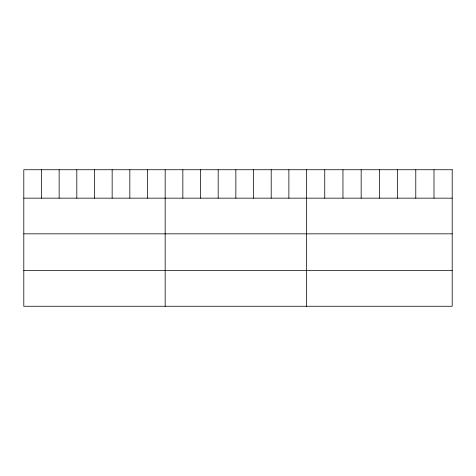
<?xml version="1.0" encoding="UTF-8"?>
<svg xmlns="http://www.w3.org/2000/svg" width="476" height="476" viewBox="0 0 476 476"><rect width="100%" height="100%" fill="white"/><g stroke="black" fill="none" stroke-linecap="round" stroke-linejoin="round"><path stroke-width="0.71" d="M23.8 198.159L452.2 198.159M23.8 233.835L452.2 233.835M23.8 270.588L452.2 270.588M433.993 169.736L433.993 198.159M415.786 169.736L415.786 198.159M397.579 169.736L397.579 198.159M379.372 169.736L379.372 198.159M361.165 169.736L361.165 198.159M342.958 169.736L342.958 198.159M324.751 169.736L324.751 198.159M306.544 169.736L306.544 306.264M288.873 169.736L288.873 198.159M271.201 169.736L271.201 198.159M253.53 169.736L253.53 198.159M235.858 169.736L235.858 198.159M218.186 169.736L218.186 198.159M200.515 169.736L200.515 198.159M182.844 169.736L182.844 198.159M165.172 169.736L165.172 306.264M147.5 169.736L147.5 198.159M129.829 169.736L129.829 198.159M112.157 169.736L112.157 198.159M94.486 169.736L94.486 198.159M76.814 169.736L76.814 198.159M59.143 169.736L59.143 198.159M41.471 169.736L41.471 198.159M452.2 169.736L23.8 169.736L23.8 306.264L452.2 306.264L452.2 169.736"/></g></svg>
